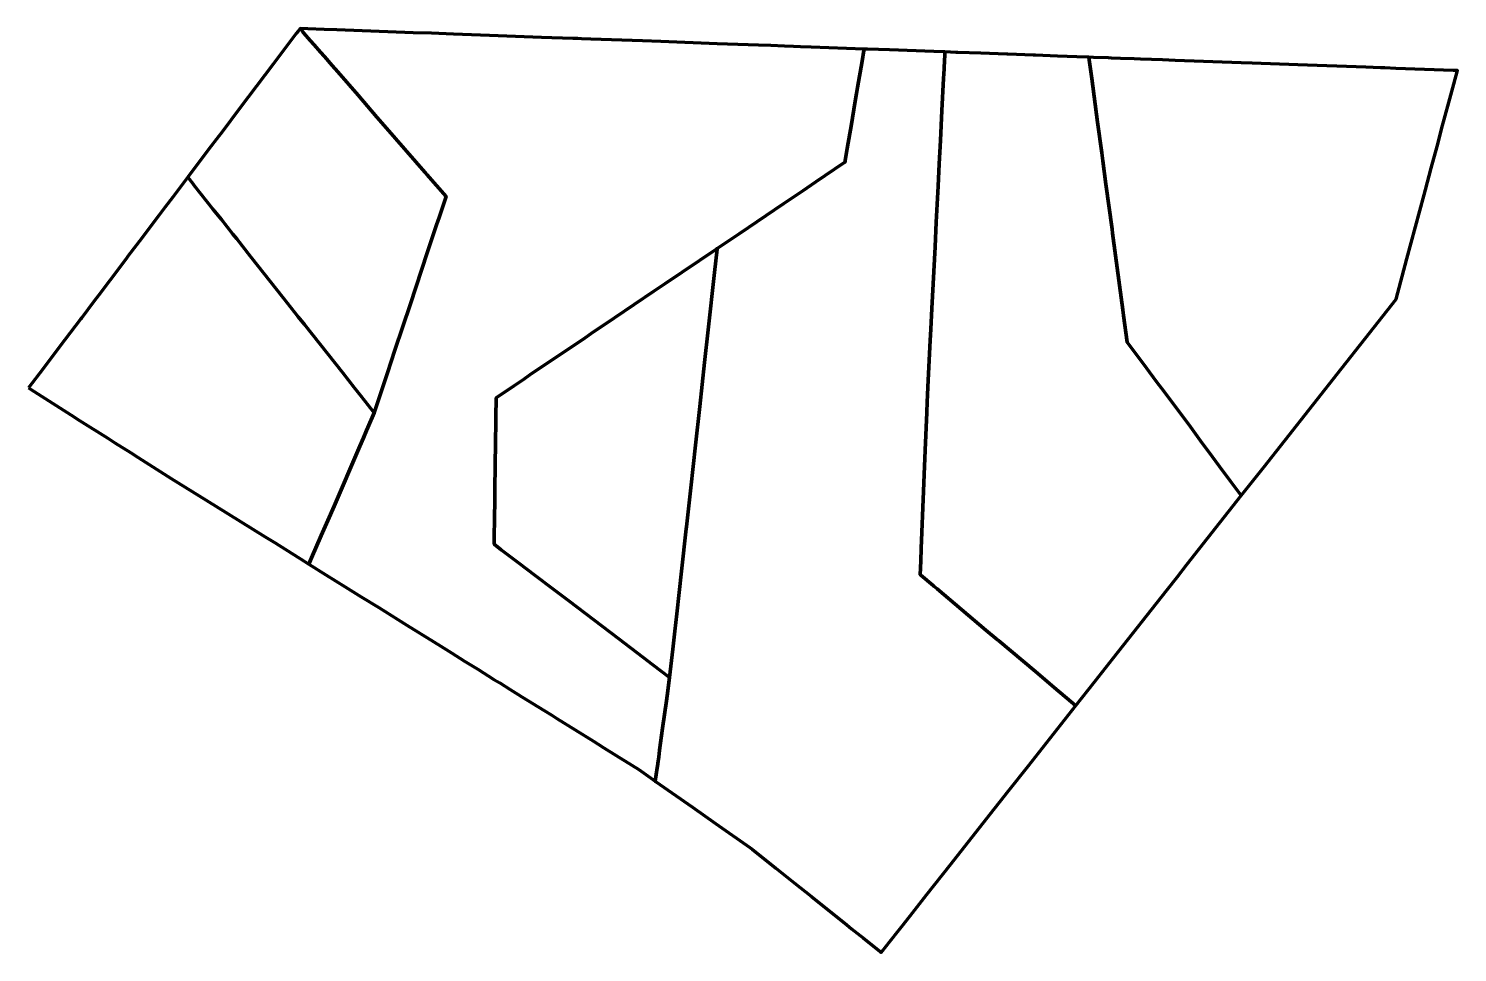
# Model space of a CAD drawing. Header units: metres. Extents: x 807734 to 807869, y 9157287 to 9157374.
import ezdxf

# ---------------------------------------------------------------- set-up
doc = ezdxf.new("R2010")
doc.units = ezdxf.units.M
doc.header["$MEASUREMENT"] = 0
doc.layers.add('2828-21170', color=1, linetype='Continuous')

msp = doc.modelspace()

# ---------------------------------------------------------------- linework, layer by layer
at = {"layer": '2828-21170', "color": 4, "lineweight": 70, "true_color": 0x00ffff}
msp.add_lwpolyline([(807749.42, 9157359.61), (807749.89, 9157359), (807750.03, 9157358.83), (807751.81, 9157356.58), (807752.57, 9157355.62), (807753.65, 9157354.25), (807754.01, 9157353.8), (807755.31, 9157352.15), (807758.4, 9157348.24), (807759.78, 9157346.5), (807760.36, 9157345.76), (807763.95, 9157341.22), (807765.02, 9157339.86), (807765.65, 9157339.07), (807766.33, 9157338.21), (807766.9, 9157337.49), (807767.84, 9157340.29), (807768.16, 9157341.25), (807768.85, 9157343.35), (807770.31, 9157347.72), (807771.89, 9157352.5), (807772.76, 9157355.12), (807773, 9157355.82), (807773.65, 9157357.78), (807771.85, 9157359.85), (807771.71, 9157360.02), (807771.66, 9157360.08), (807768.06, 9157364.21), (807767.17, 9157365.25), (807765.39, 9157367.29), (807763.48, 9157369.49), (807762.96, 9157370.08), (807762.23, 9157370.93), (807761.86, 9157371.35), (807761.27, 9157372.03), (807760.91, 9157372.44), (807760.32, 9157373.12), (807760.25, 9157373.2), (807760.23, 9157373.23), (807760.21, 9157373.25), (807759.95, 9157373.56), (807759.76, 9157373.31), (807759.6, 9157373.1), (807757.43, 9157370.22), (807755.07, 9157367.1), (807754.21, 9157365.95), (807752.66, 9157363.9), (807752.1, 9157363.16), (807751.58, 9157362.47), (807750.62, 9157361.2)], close=True, dxfattribs=at)
at = {"layer": '2828-21170', "color": 1, "lineweight": 70, "true_color": 0xff0000}
msp.add_lwpolyline([(807759.95, 9157373.56), (807760.21, 9157373.25), (807760.23, 9157373.23), (807760.25, 9157373.2), (807760.32, 9157373.12), (807760.91, 9157372.44), (807761.27, 9157372.03), (807761.86, 9157371.35), (807762.23, 9157370.93), (807762.96, 9157370.08), (807763.48, 9157369.49), (807765.39, 9157367.29), (807767.17, 9157365.25), (807768.06, 9157364.21), (807771.66, 9157360.08), (807771.71, 9157360.02), (807771.85, 9157359.85), (807773.65, 9157357.78), (807773, 9157355.82), (807772.76, 9157355.12), (807771.89, 9157352.5), (807770.31, 9157347.72), (807768.85, 9157343.35), (807768.16, 9157341.25), (807767.84, 9157340.29), (807766.9, 9157337.49), (807766.31, 9157336.11), (807766.19, 9157335.83), (807765.89, 9157335.12), (807765.77, 9157334.86), (807765.47, 9157334.14), (807763.14, 9157328.73), (807762.56, 9157327.38), (807761.94, 9157325.95), (807761.04, 9157323.86), (807760.79, 9157323.27), (807762.38, 9157322.28), (807764.19, 9157321.15), (807765.69, 9157320.22), (807767.33, 9157319.2), (807769.13, 9157318.08), (807769.98, 9157317.55), (807772.51, 9157315.97), (807773.15, 9157315.57), (807774.16, 9157314.94), (807775.39, 9157314.18), (807776.63, 9157313.41), (807778.14, 9157312.46), (807778.69, 9157312.12), (807779.68, 9157311.5), (807780.43, 9157311.04), (807780.77, 9157310.83), (807782.85, 9157309.53), (807783.56, 9157309.09), (807784.05, 9157308.78), (807787.49, 9157306.64), (807787.92, 9157306.37), (807788.44, 9157306.04), (807789.61, 9157305.32), (807791.08, 9157304.4), (807791.73, 9157303.99), (807793.28, 9157302.9), (807793.46, 9157304.15), (807793.48, 9157304.3), (807793.55, 9157304.79), (807793.6, 9157305.15), (807793.69, 9157305.82), (807793.97, 9157307.88), (807794.33, 9157310.44), (807794.39, 9157310.91), (807794.63, 9157312.62), (807793.04, 9157313.83), (807792.12, 9157314.53), (807789.86, 9157316.25), (807785.17, 9157319.82), (807783.66, 9157320.96), (807782.01, 9157322.21), (807780.44, 9157323.41), (807778.83, 9157324.63), (807778.16, 9157325.14), (807778.17, 9157325.89), (807778.18, 9157326.47), (807778.19, 9157326.89), (807778.27, 9157332.95), (807778.29, 9157334.28), (807778.33, 9157337.05), (807778.36, 9157338.9), (807780.06, 9157340.05), (807780.91, 9157340.62), (807781.52, 9157341.04), (807786.7, 9157344.53), (807787.27, 9157344.92), (807789.47, 9157346.41), (807793.14, 9157348.89), (807794.19, 9157349.6), (807799.05, 9157352.88), (807799.1, 9157352.92), (807801.14, 9157354.29), (807805.35, 9157357.14), (807807.12, 9157358.33), (807808.34, 9157359.16), (807810.98, 9157360.94), (807811.09, 9157361.01), (807811.11, 9157361.17), (807811.3, 9157362.28), (807811.69, 9157364.58), (807812.02, 9157366.54), (807812.17, 9157367.45), (807812.27, 9157368.03), (807812.68, 9157370.48), (807812.85, 9157371.51), (807812.87, 9157371.63), (807807.9, 9157371.81), (807806.92, 9157371.85), (807806.25, 9157371.87), (807805.41, 9157371.9), (807804.12, 9157371.95), (807802.96, 9157371.99), (807799.09, 9157372.13), (807793.79, 9157372.33), (807792.08, 9157372.39), (807787.24, 9157372.56), (807786.36, 9157372.6), (807786.03, 9157372.61), (807785.54, 9157372.63), (807782.62, 9157372.73), (807777.73, 9157372.91), (807774.34, 9157373.03), (807772.27, 9157373.11), (807770.55, 9157373.17), (807763.41, 9157373.43), (807762.22, 9157373.47), (807760.68, 9157373.53)], close=True, dxfattribs=at)
at = {"layer": '2828-21170', "color": 3, "lineweight": 70, "true_color": 0x00ff00}
for points in [[(807793.28, 9157302.9), (807793.31, 9157302.88), (807796.76, 9157300.46), (807798.94, 9157298.94), (807802.14, 9157296.68), (807802.38, 9157296.52), (807804.6, 9157294.74), (807806.31, 9157293.37), (807807.95, 9157292.06), (807811.27, 9157289.4), (807811.7, 9157289.05), (807812.55, 9157288.37), (807812.79, 9157288.18), (807814.38, 9157286.9), (807814.48, 9157286.82), (807814.63, 9157287.01), (807814.81, 9157287.24), (807816.02, 9157288.77), (807816.39, 9157289.24), (807817.2, 9157290.27), (807818.74, 9157292.22), (807821.02, 9157295.11), (807824.34, 9157299.33), (807826.44, 9157302), (807828.27, 9157304.32), (807832.73, 9157309.99), (807832.72, 9157310), (807832.3, 9157310.35), (807830.72, 9157311.68), (807828.95, 9157313.18), (807825.48, 9157316.1), (807825.39, 9157316.18), (807824.31, 9157317.09), (807819.73, 9157320.95), (807819.43, 9157321.2), (807819.36, 9157321.26), (807818.2, 9157322.24), (807818.14, 9157322.28), (807818.2, 9157323.59), (807818.24, 9157324.73), (807818.46, 9157330.11), (807818.52, 9157331.69), (807818.61, 9157333.96), (807818.75, 9157337.52), (807818.79, 9157338.52), (807818.82, 9157339.15), (807818.86, 9157339.93), (807819.08, 9157344.27), (807819.13, 9157345.34), (807819.23, 9157347.26), (807819.53, 9157353.05), (807819.64, 9157355.39), (807819.82, 9157358.76), (807819.92, 9157360.85), (807820.03, 9157363.06), (807820.18, 9157365.86), (807820.33, 9157368.86), (807820.35, 9157369.3), (807820.38, 9157369.78), (807820.42, 9157370.63), (807820.44, 9157370.96), (807820.45, 9157371.21), (807820.46, 9157371.36), (807819.43, 9157371.39), (807815.27, 9157371.55), (807813.21, 9157371.62), (807812.87, 9157371.63), (807812.85, 9157371.51), (807812.68, 9157370.48), (807812.27, 9157368.03), (807812.17, 9157367.45), (807812.02, 9157366.54), (807811.69, 9157364.58), (807811.3, 9157362.28), (807811.11, 9157361.17), (807811.09, 9157361.01), (807810.98, 9157360.94), (807808.34, 9157359.16), (807807.12, 9157358.33), (807805.35, 9157357.14), (807801.14, 9157354.29), (807799.1, 9157352.92), (807799.1, 9157352.88), (807799.1, 9157352.85), (807798.85, 9157350.66), (807798.25, 9157345.27), (807797.91, 9157342.19), (807797.45, 9157338.07), (807797.05, 9157334.45), (807796.61, 9157330.45), (807796.2, 9157326.77), (807796.18, 9157326.59), (807795.74, 9157322.62), (807795.29, 9157318.61), (807795.11, 9157316.99), (807794.92, 9157315.29), (807794.63, 9157312.62), (807794.39, 9157310.91), (807794.33, 9157310.44), (807793.97, 9157307.88), (807793.69, 9157305.82), (807793.6, 9157305.15), (807793.55, 9157304.79), (807793.48, 9157304.3), (807793.46, 9157304.15)], [(807818.14, 9157322.28), (807818.2, 9157322.24), (807819.36, 9157321.26), (807819.43, 9157321.2), (807819.73, 9157320.95), (807824.31, 9157317.09), (807825.39, 9157316.18), (807825.48, 9157316.1), (807828.95, 9157313.18), (807830.72, 9157311.68), (807832.3, 9157310.35), (807832.72, 9157310), (807832.73, 9157309.99), (807832.75, 9157310.01), (807834.53, 9157312.27), (807836.24, 9157314.44), (807841.27, 9157320.82), (807842.24, 9157322.06), (807843.17, 9157323.23), (807848.27, 9157329.71), (807847.99, 9157330.09), (807847.24, 9157331.1), (807846.23, 9157332.45), (807845.53, 9157333.39), (807844.45, 9157334.85), (807843.49, 9157336.15), (807841.08, 9157339.38), (807840.25, 9157340.49), (807840.01, 9157340.83), (807839.06, 9157342.1), (807838.65, 9157342.65), (807837.57, 9157344.1), (807837.23, 9157346.62), (807837.16, 9157347.14), (807836.47, 9157352.24), (807836.19, 9157354.34), (807836.14, 9157354.72), (807835.57, 9157358.96), (807835.28, 9157361.14), (807835.17, 9157361.9), (807834.79, 9157364.77), (807834.24, 9157368.86), (807834.03, 9157370.4), (807833.96, 9157370.87), (807832.84, 9157370.91), (807831.02, 9157370.97), (807828.96, 9157371.05), (807828.77, 9157371.05), (807826.37, 9157371.14), (807826.28, 9157371.15), (807823.84, 9157371.23), (807821.66, 9157371.31), (807821.55, 9157371.32), (807821.53, 9157371.32), (807820.46, 9157371.36), (807820.45, 9157371.21), (807820.44, 9157370.96), (807820.42, 9157370.63), (807820.38, 9157369.78), (807820.35, 9157369.3), (807820.33, 9157368.86), (807820.18, 9157365.86), (807820.03, 9157363.06), (807819.92, 9157360.85), (807819.82, 9157358.76), (807819.64, 9157355.39), (807819.53, 9157353.05), (807819.23, 9157347.26), (807819.13, 9157345.34), (807819.08, 9157344.27), (807818.86, 9157339.93), (807818.82, 9157339.15), (807818.79, 9157338.52), (807818.75, 9157337.52), (807818.61, 9157333.96), (807818.52, 9157331.69), (807818.46, 9157330.11), (807818.24, 9157324.73), (807818.2, 9157323.59)], [(807778.17, 9157325.89), (807778.16, 9157325.14), (807778.83, 9157324.63), (807780.44, 9157323.41), (807782.01, 9157322.21), (807783.66, 9157320.96), (807785.17, 9157319.82), (807789.86, 9157316.25), (807792.12, 9157314.53), (807793.04, 9157313.83), (807794.63, 9157312.62), (807794.92, 9157315.29), (807795.11, 9157316.99), (807795.29, 9157318.61), (807795.74, 9157322.62), (807796.18, 9157326.59), (807796.2, 9157326.77), (807796.61, 9157330.45), (807797.05, 9157334.45), (807797.45, 9157338.07), (807797.91, 9157342.19), (807798.25, 9157345.27), (807798.85, 9157350.66), (807799.1, 9157352.85), (807799.1, 9157352.88), (807799.1, 9157352.92), (807799.05, 9157352.88), (807794.19, 9157349.6), (807793.14, 9157348.89), (807789.47, 9157346.41), (807787.27, 9157344.92), (807786.7, 9157344.53), (807781.52, 9157341.04), (807780.91, 9157340.62), (807780.06, 9157340.05), (807778.36, 9157338.9), (807778.33, 9157337.05), (807778.29, 9157334.28), (807778.27, 9157332.95), (807778.19, 9157326.89), (807778.18, 9157326.47)]]:
    msp.add_lwpolyline(points, close=True, dxfattribs=at)
at = {"layer": '2828-21170', "color": 5, "lineweight": 70, "true_color": 0x0000ff}
msp.add_lwpolyline([(807833.96, 9157370.87), (807834.03, 9157370.4), (807834.24, 9157368.86), (807834.79, 9157364.77), (807835.17, 9157361.9), (807835.28, 9157361.14), (807835.57, 9157358.96), (807836.14, 9157354.72), (807836.19, 9157354.34), (807836.47, 9157352.24), (807837.16, 9157347.14), (807837.23, 9157346.62), (807837.57, 9157344.1), (807838.65, 9157342.65), (807839.06, 9157342.1), (807840.01, 9157340.83), (807840.25, 9157340.49), (807841.08, 9157339.38), (807843.49, 9157336.15), (807844.45, 9157334.85), (807845.53, 9157333.39), (807846.23, 9157332.45), (807847.24, 9157331.1), (807847.99, 9157330.09), (807848.27, 9157329.71), (807848.76, 9157330.33), (807850.38, 9157332.39), (807852.35, 9157334.89), (807857.68, 9157341.65), (807859.9, 9157344.47), (807862.79, 9157348.14), (807863.8, 9157351.93), (807865.42, 9157357.94), (807865.54, 9157358.4), (807866.09, 9157360.46), (807866.64, 9157362.49), (807866.76, 9157362.96), (807867.07, 9157364.11), (807867.74, 9157366.61), (807868.2, 9157368.33), (807868.55, 9157369.61), (807868.14, 9157369.62), (807862.77, 9157369.82), (807861.74, 9157369.86), (807861.34, 9157369.87), (807859.94, 9157369.92), (807853.58, 9157370.15), (807849.29, 9157370.31), (807848.26, 9157370.35), (807842.05, 9157370.57), (807840.86, 9157370.62), (807838.8, 9157370.69), (807838.23, 9157370.71), (807836.94, 9157370.76), (807836.09, 9157370.79), (807835.8, 9157370.8), (807834.39, 9157370.85)], close=True, dxfattribs=at)
at = {"layer": '2828-21170', "color": 40, "lineweight": 70, "true_color": 0xffbb00}
msp.add_lwpolyline([(807734.48, 9157339.82), (807734.99, 9157339.49), (807737.76, 9157337.73), (807738.44, 9157337.3), (807739.27, 9157336.77), (807741.9, 9157335.1), (807742.58, 9157334.67), (807744.04, 9157333.74), (807744.75, 9157333.29), (807746.47, 9157332.2), (807747.86, 9157331.33), (807751.14, 9157329.29), (807753.2, 9157328), (807756.67, 9157325.84), (807756.82, 9157325.75), (807757.6, 9157325.26), (807759.73, 9157323.94), (807759.89, 9157323.84), (807760, 9157323.76), (807760.79, 9157323.27), (807761.04, 9157323.86), (807761.94, 9157325.95), (807762.56, 9157327.38), (807763.14, 9157328.73), (807765.47, 9157334.14), (807765.77, 9157334.86), (807765.89, 9157335.12), (807766.19, 9157335.83), (807766.31, 9157336.11), (807766.9, 9157337.49), (807766.33, 9157338.21), (807765.65, 9157339.07), (807765.02, 9157339.86), (807763.95, 9157341.22), (807760.36, 9157345.76), (807759.78, 9157346.5), (807758.4, 9157348.24), (807755.31, 9157352.15), (807754.01, 9157353.8), (807753.65, 9157354.25), (807752.57, 9157355.62), (807751.81, 9157356.58), (807750.03, 9157358.83), (807749.89, 9157359), (807749.42, 9157359.61), (807748.01, 9157357.74), (807747.26, 9157356.75), (807746.7, 9157356.01), (807745.45, 9157354.35), (807745.19, 9157354.01), (807743.74, 9157352.09), (807743.72, 9157352.06), (807743.61, 9157351.92), (807743.15, 9157351.3), (807741.04, 9157348.51), (807740.61, 9157347.94), (807739.43, 9157346.37), (807739.39, 9157346.32), (807737.39, 9157343.67), (807735.82, 9157341.59)], close=True, dxfattribs=at)

doc.saveas('drawing.dxf')
